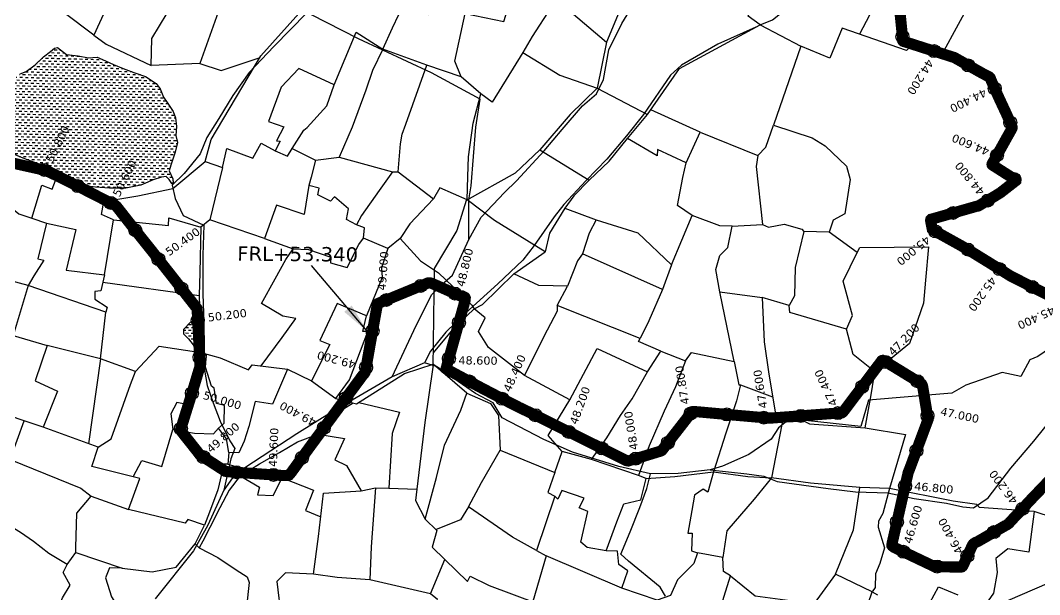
# Model space of a CAD drawing. Header units: inches. Extents: x 381014 to 397336, y 1838559 to 1849522.
# Drawn here: x 384637 to 387382, y 1840044 to 1841591 of the extents above; entities that cross this region are included whole.
import ezdxf

# ---------------------------------------------------------------- set-up
doc = ezdxf.new("R2010")
doc.units = ezdxf.units.IN
doc.header["$MEASUREMENT"] = 0
doc.header["$PDMODE"] = 32
doc.header["$PDSIZE"] = 35
for name, color, linetype in [('FRL', 3, 'Continuous'), ('points', 161, 'Continuous'), ('ROAD', 1, 'Continuous'), ('SY.AREA', 7, 'Continuous'), ('TEXT', 7, 'Continuous'), ('WATER', 4, 'Continuous')]:
    doc.layers.add(name, color=color, linetype=linetype)
doc.styles.get("Standard").update_dxf_attribs({"font": 'verdana.ttf'})
doc.dimstyles.get("Standard").update_dxf_attribs({"dimtxt": 0.18, "dimasz": 0.18, "dimexe": 0.18, "dimexo": 0.0625, "dimgap": 0.09, "dimtad": 0, "dimtih": 1, "dimtoh": 1, "dimdec": 4, "dimzin": 0, "dimdsep": 46, "dimtxsty": 'Standard', "dimcen": 0.09, "dimadec": 0, "dimazin": 0, "dimtfac": 1, "dimtdec": 4, "dimtofl": 0, "dimtmove": 0, "dimatfit": 3, "dimfxl": 1, "dimtolj": 1, "dimtzin": 0, "dimarcsym": 0})
pattern_1 = [(358.54643, (357772.124, 1836958.266), (7.80028, 7.4142122), [7.609695, -7.609695])]

msp = doc.modelspace()

# ---------------------------------------------------------------- hatches: boundary and pattern name
at = {"layer": 'WATER', "linetype": 'ByBlock'}
h = msp.add_hatch(dxfattribs=at)
h.set_pattern_fill('DASH', color=256, scale=2.396754, angle=-1.4536)
h.set_pattern_definition(pattern_1)
h.paths.add_polyline_path([(384849.1, 1841489.5), (384843.9, 1841491.9), (384820.6, 1841489.7), (384792.3, 1841495.1), (384761.2, 1841499.2), (384736.5, 1841517.5), (384729, 1841515.8), (384718.1, 1841507.2), (384699.1, 1841492.4), (384676.6, 1841471.5), (384651.9, 1841453.4), (384636.4, 1841446.8), (384620.7, 1841434.6), (384604.8, 1841413.6), (384596.2, 1841386.4), (384589.1, 1841361.5), (384580.8, 1841346.3), (384572.7, 1841325.4), (384561.6, 1841313.9), (384548.3, 1841290.7), (384547, 1841286.5), (384546.2, 1841274.4), (384549.7, 1841265.5), (384573.7, 1841255.1), (384605.8, 1841236.1), (384648.7, 1841218.3), (384717.2, 1841192.9), (384766.9, 1841168.8), (384826.3, 1841142.2), (384839.3, 1841141.4), (384846.7, 1841355.8)])
h.paths.add_polyline_path([(384657, 1841316.8), (384947.9, 1841309.4), (384948.7, 1841340.4), (384657.8, 1841347.7)], flags=9)
h.paths.add_polyline_path([(384738.2, 1841369.1), (384794.9, 1841367.7), (384795.7, 1841398.2), (384739, 1841399.7)], flags=24)
h = msp.add_hatch(dxfattribs=at)
h.set_pattern_fill('DASH', color=256, scale=2.396754, angle=-1.4536)
h.set_pattern_definition(pattern_1)
h.paths.add_polyline_path([(385055.8, 1841281.1), (385057.6, 1841304.6), (385054.9, 1841327.9), (385047.9, 1841345.8), (385033.6, 1841366.6), (385022.4, 1841384.1), (385013.6, 1841406.2), (385002.3, 1841420.5), (384973.5, 1841439.8), (384942.5, 1841450.8), (384913.9, 1841461.3), (384887.6, 1841471.8), (384857.7, 1841485.5), (384851.2, 1841488.5), (384846.7, 1841355.8), (384842.7, 1841141.2), (384876.6, 1841139.1), (384920.8, 1841139.3), (384961.5, 1841146.7), (384994.1, 1841161.7), (385017.1, 1841168.5), (385029.2, 1841170.1), (385037.8, 1841162), (385045, 1841151.5), (385046.4, 1841149.6), (385047.9, 1841154.3), (385047.2, 1841164), (385037.5, 1841185.7), (385041.6, 1841200.5), (385047.6, 1841217.1), (385053.2, 1841236), (385059.5, 1841261.9)])
h.paths.add_polyline_path([(384657, 1841316.8), (384947.9, 1841309.4), (384948.7, 1841340.4), (384657.8, 1841347.7)], flags=9)
h = msp.add_hatch(dxfattribs=at)
h.set_pattern_fill('DASH', color=256, scale=2.396754, angle=-1.4536)
h.set_pattern_definition(pattern_1)
h.paths.add_polyline_path([(385110.6, 1840769.3), (385102.6, 1840780.2), (385095.8, 1840779.2), (385076.3, 1840758), (385076, 1840746.9), (385089.1, 1840733.2), (385101.8, 1840717.1), (385106.3, 1840711), (385114.3, 1840714.4), (385117.7, 1840740)])

# ---------------------------------------------------------------- linework, layer by layer
at = {"layer": 'FRL', "color": 84, "const_width": 30}
for points in [[(387432.2, 1840837.7), (387392.4, 1840857.4), (387304.3, 1840902.1), (387278.4, 1840918.4), (387185.6, 1840975.7), (387096.8, 1841025.1), (387095.1, 1841026), (387094.1, 1841026.7), (387093.2, 1841027.8), (387089.1, 1841048.2), (387088.8, 1841050.4), (387088.8, 1841052.7), (387089.1, 1841054.3), (387090.2, 1841055.4), (387092.1, 1841055.8), (387098.3, 1841057.5), (387210.9, 1841089.7), (387214.3, 1841090.3), (387217, 1841090.8), (387218.8, 1841091.7), (387226.1, 1841096.3), (387240.9, 1841104.8), (387276, 1841126.2), (387316.5, 1841157.7), (387317.4, 1841158.3), (387318.4, 1841159.3), (387318.5, 1841160.2), (387318.1, 1841160.8), (387314.2, 1841163.5), (387258.3, 1841199.1), (387256.8, 1841200), (387255.2, 1841201.1), (387254.4, 1841201.8), (387254.1, 1841202.4), (387254, 1841203.2), (387254.2, 1841204.2), (387254.6, 1841205.2), (387255, 1841206), (387260.7, 1841215.5), (387307.6, 1841299.6), (387307.9, 1841300.4), (387308, 1841301.3), (387308, 1841302.2), (387307.9, 1841303.5), (387304.9, 1841311.5), (387292.5, 1841339.5), (387273, 1841381.3), (387251.2, 1841430.2), (387249.6, 1841435), (387248.9, 1841436.5), (387247, 1841438.4), (387228.4, 1841448), (387156.1, 1841488.7), (387153.2, 1841490.5), (387151.5, 1841491.1), (387147.2, 1841492.3), (387129, 1841498.2), (387071.8, 1841516.3), (387018.8, 1841533.3), (387016.3, 1841533.9), (387014.7, 1841534.5), (387014.1, 1841535), (387013.7, 1841535.6), (387013.6, 1841536.4), (387013.6, 1841537.3), (387013.6, 1841538), (387002, 1841652.8)], [(384585.1, 1841213.3), (384693.7, 1841189.2), (384706.8, 1841186.9), (384715.8, 1841182.1), (384776.8, 1841151.7), (384892.2, 1841092.8), (384896, 1841089.5), (384900.3, 1841084), (384935, 1841039.8), (384965.1, 1841002.1), (384986.4, 1840975.5), (385042.4, 1840904.7), (385110.3, 1840817.6), (385112, 1840815.9), (385112.9, 1840813.6), (385113, 1840810.2), (385116.3, 1840744.7), (385120.3, 1840664.5), (385120.3, 1840662.2), (385120.3, 1840659.7), (385120.1, 1840657.3), (385099.3, 1840588.4), (385068.6, 1840489.8), (385068.6, 1840488.4), (385068.7, 1840486.5), (385069.9, 1840484.8), (385071.6, 1840482.2), (385114.8, 1840427.8), (385119.6, 1840421.2), (385181.9, 1840380.8), (385188.6, 1840376.4), (385195.4, 1840375.2), (385253.8, 1840371.1), (385342.1, 1840365), (385347.2, 1840365), (385352.8, 1840365.1), (385356.8, 1840365.1), (385359, 1840365.7), (385360.5, 1840366.3), (385362.2, 1840368.3), (385366.9, 1840373.9), (385422.4, 1840450.2), (385557.8, 1840633.4), (385562.6, 1840638.9), (385565, 1840642.5), (385566.1, 1840645), (385568.1, 1840656.6), (385579.6, 1840722.3), (385598.3, 1840825.7), (385598.5, 1840826), (385598.7, 1840826.7), (385599.1, 1840827.6), (385599.7, 1840828.1), (385601.1, 1840828.8), (385712.9, 1840874.8), (385721.2, 1840877.8), (385734.2, 1840883.6), (385737.5, 1840884), (385740.7, 1840883.8), (385745.7, 1840882), (385752.6, 1840879.2), (385822.5, 1840848.3), (385827.5, 1840848.3), (385830.4, 1840846.8), (385833.7, 1840845.2), (385834.7, 1840844.1), (385835.1, 1840843.1), (385834.9, 1840840.2), (385834.7, 1840836.9), (385783.8, 1840654.3), (385783.8, 1840653.6), (385783.8, 1840652.9), (385783.8, 1840651.9), (385784.4, 1840651.4), (385788.9, 1840649.1), (385878.1, 1840601.2), (385933, 1840572.6), (385980.7, 1840548.2), (386022.3, 1840528.3), (386132, 1840473.4), (386267.1, 1840406.1), (386269.5, 1840405), (386271.1, 1840404.6), (386274.3, 1840404.2), (386357.3, 1840429.5), (386359.8, 1840430.3), (386362.9, 1840431.4), (386365, 1840432.9), (386445, 1840535.6), (386445.9, 1840536.7), (386446.9, 1840537), (386449.2, 1840537.5), (386451.1, 1840537.4), (386464.1, 1840536.3), (386558.2, 1840527.8), (386649.7, 1840519.9), (386651.3, 1840519.8), (386655.9, 1840519.8), (386663.4, 1840520), (386846.7, 1840533.7), (386849.4, 1840533.9), (386851.7, 1840535.1), (386857.6, 1840542.3), (386955.5, 1840672.3), (386956.8, 1840674.1), (386958.4, 1840675), (386959.7, 1840675.1), (386961.6, 1840674.2), (386963.8, 1840673.1), (386965.7, 1840671.7), (386971.9, 1840668.6), (387057.4, 1840616.3), (387061.6, 1840613.4), (387064.4, 1840611.4), (387065.5, 1840609.2), (387067.1, 1840605.1), (387081, 1840521.1), (387081.4, 1840515), (387031.4, 1840380.9), (387028.3, 1840373.7), (386985, 1840182.9), (386984.7, 1840180.8), (386984.6, 1840177.8), (386984.6, 1840176.1), (386985.3, 1840175.1), (386986.5, 1840174.2), (386988, 1840173.1), (386990.1, 1840171.4), (387090.7, 1840123.5), (387094.7, 1840121.7), (387097.6, 1840120.1), (387103.3, 1840119.7), (387153.5, 1840118.4), (387159.6, 1840118.4), (387166.8, 1840118.4), (387170.7, 1840118.4), (387172.9, 1840119), (387174.7, 1840120.6), (387176.1, 1840122.8), (387179, 1840129.1), (387200.5, 1840175.7), (387201, 1840177), (387203.4, 1840180.5), (387204.9, 1840181.8), (387208.8, 1840184.2), (387216.8, 1840187.9), (387289.1, 1840229.6), (387293.9, 1840231.9), (387296.6, 1840233.8), (387299.6, 1840236.2), (387303.4, 1840240.6), (387319.3, 1840257.7), (387328.1, 1840266.4), (387351.8, 1840292.8), (387447.6, 1840392.8)]]:
    msp.add_lwpolyline(points, dxfattribs=at)
at = {"layer": 'FRL', "color": 82}
for points in [[(387002, 1841652.8), (387013.6, 1841538), (387013.6, 1841537.3), (387013.6, 1841536.4), (387013.7, 1841535.6), (387014.1, 1841535), (387014.7, 1841534.5), (387016.3, 1841533.9), (387018.8, 1841533.3), (387071.8, 1841516.3), (387129, 1841498.2), (387147.2, 1841492.3), (387151.5, 1841491.1), (387153.2, 1841490.5), (387156.1, 1841488.7), (387228.4, 1841448), (387247, 1841438.4), (387248.9, 1841436.5), (387249.6, 1841435), (387251.2, 1841430.2), (387273, 1841381.3), (387292.5, 1841339.5), (387304.9, 1841311.5), (387307.9, 1841303.5), (387308, 1841302.2), (387308, 1841301.3), (387307.9, 1841300.4), (387307.6, 1841299.6), (387260.7, 1841215.5), (387255, 1841206), (387254.6, 1841205.2), (387254.2, 1841204.2), (387254, 1841203.2), (387254.1, 1841202.4), (387254.4, 1841201.8), (387255.2, 1841201.1), (387256.8, 1841200), (387258.3, 1841199.1), (387314.2, 1841163.5), (387318.1, 1841160.8), (387318.5, 1841160.2), (387318.4, 1841159.3), (387317.4, 1841158.3), (387316.5, 1841157.7), (387276, 1841126.2), (387240.9, 1841104.8), (387226.1, 1841096.3), (387218.8, 1841091.7), (387217, 1841090.8), (387214.3, 1841090.3), (387210.9, 1841089.7), (387098.3, 1841057.5), (387092.1, 1841055.8), (387090.2, 1841055.4), (387089.1, 1841054.3), (387088.8, 1841052.7), (387088.8, 1841050.4), (387089.1, 1841048.2), (387093.2, 1841027.8), (387094.1, 1841026.7), (387095.1, 1841026), (387096.8, 1841025.1), (387185.6, 1840975.7), (387278.4, 1840918.4), (387304.3, 1840902.1), (387392.4, 1840857.4)], [(387447.6, 1840392.8), (387351.8, 1840292.8), (387328.1, 1840266.4), (387319.3, 1840257.7), (387303.4, 1840240.6), (387299.6, 1840236.2), (387296.6, 1840233.8), (387293.9, 1840231.9), (387289.1, 1840229.6), (387216.8, 1840187.9), (387208.8, 1840184.2), (387204.9, 1840181.8), (387203.4, 1840180.5), (387201, 1840177), (387200.5, 1840175.7), (387179, 1840129.1), (387176.1, 1840122.8), (387174.7, 1840120.6), (387172.9, 1840119), (387170.7, 1840118.4), (387166.8, 1840118.4), (387159.6, 1840118.4), (387153.5, 1840118.4), (387103.3, 1840119.7), (387097.6, 1840120.1), (387094.7, 1840121.7), (387090.7, 1840123.5), (386990.1, 1840171.4), (386988, 1840173.1), (386986.5, 1840174.2), (386985.3, 1840175.1), (386984.6, 1840176.1), (386984.6, 1840177.8), (386984.7, 1840180.8), (386985, 1840182.9), (387028.3, 1840373.7), (387031.4, 1840380.9), (387081.4, 1840515), (387081, 1840521.1), (387067.1, 1840605.1), (387065.5, 1840609.2), (387064.4, 1840611.4), (387061.6, 1840613.4), (387057.4, 1840616.3), (386971.9, 1840668.6), (386965.7, 1840671.7), (386963.8, 1840673.1), (386961.6, 1840674.2), (386959.7, 1840675.1), (386958.4, 1840675), (386956.8, 1840674.1), (386955.5, 1840672.3), (386857.6, 1840542.3), (386851.7, 1840535.1), (386849.4, 1840533.9), (386846.7, 1840533.7), (386663.4, 1840520), (386655.9, 1840519.8), (386651.3, 1840519.8), (386649.7, 1840519.9), (386558.2, 1840527.8), (386464.1, 1840536.3), (386451.1, 1840537.4), (386449.2, 1840537.5), (386446.9, 1840537), (386445.9, 1840536.7), (386445, 1840535.6), (386365, 1840432.9), (386362.9, 1840431.4), (386359.8, 1840430.3), (386357.3, 1840429.5), (386274.3, 1840404.2), (386271.1, 1840404.6), (386269.5, 1840405), (386267.1, 1840406.1), (386132, 1840473.4), (386022.3, 1840528.3), (385980.7, 1840548.2), (385933, 1840572.6), (385878.1, 1840601.2), (385788.9, 1840649.1), (385784.4, 1840651.4), (385783.8, 1840651.9), (385783.8, 1840652.9), (385783.8, 1840653.6), (385783.8, 1840654.3), (385834.7, 1840836.9), (385834.9, 1840840.2), (385835.1, 1840843.1), (385834.7, 1840844.1), (385833.7, 1840845.2), (385830.4, 1840846.8), (385827.5, 1840848.3), (385822.5, 1840848.3), (385752.6, 1840879.2), (385745.7, 1840882), (385740.7, 1840883.8), (385737.5, 1840884), (385734.2, 1840883.6), (385721.2, 1840877.8), (385712.9, 1840874.8), (385601.1, 1840828.8), (385599.7, 1840828.1), (385599.1, 1840827.6), (385598.7, 1840826.7), (385598.5, 1840826), (385598.3, 1840825.7), (385579.6, 1840722.3), (385568.1, 1840656.6), (385566.1, 1840645), (385565, 1840642.5), (385562.6, 1840638.9), (385557.8, 1840633.4), (385422.4, 1840450.2), (385366.9, 1840373.9), (385362.2, 1840368.3), (385360.5, 1840366.3), (385359, 1840365.7), (385356.8, 1840365.1), (385352.8, 1840365.1), (385347.2, 1840365), (385342.1, 1840365), (385253.8, 1840371.1), (385195.4, 1840375.2), (385188.6, 1840376.4), (385181.9, 1840380.8), (385119.6, 1840421.2), (385114.8, 1840427.8), (385071.6, 1840482.2), (385069.9, 1840484.8), (385068.7, 1840486.5), (385068.6, 1840488.4), (385068.6, 1840489.8), (385099.3, 1840588.4), (385120.1, 1840657.3), (385120.3, 1840659.7), (385120.3, 1840662.2), (385120.3, 1840664.5), (385116.3, 1840744.7), (385113, 1840810.2), (385112.9, 1840813.6), (385112, 1840815.9), (385110.3, 1840817.6), (385042.4, 1840904.7), (384986.4, 1840975.5), (384965.1, 1841002.1), (384935, 1841039.8), (384900.3, 1841084), (384896, 1841089.5), (384892.2, 1841092.8), (384776.8, 1841151.7), (384715.8, 1841182.1), (384706.8, 1841186.9), (384693.7, 1841189.2), (384585.1, 1841213.3)]]:
    msp.add_lwpolyline(points, dxfattribs=at)
at = {"layer": 'points'}
for p in [(387012.7, 1841546.6), (387098, 1841508), (387189.8, 1841469.7), (387261.5, 1841407), (387302.9, 1841316), (387267.4, 1841227.5), (384701.2, 1841187.9), (387313.9, 1841163.6), (384791, 1841144.5), (384880.1, 1841099), (387242.3, 1841105.6), (387148.9, 1841072), (384946.3, 1841025.6), (387101.9, 1841022.2), (387189.3, 1840973.5), (385008.6, 1840947.4), (387274.3, 1840920.9), (385715.1, 1840875.6), (387361.9, 1840872.8), (385070.4, 1840868.8), (385807.4, 1840855), (385622.5, 1840837.7), (385114.3, 1840783.3), (385817.8, 1840776.4), (385585.4, 1840754.4), (385119.3, 1840683.5), (385568, 1840656), (385791, 1840680), (386967.9, 1840670.6), (385846.2, 1840618.3), (386904.2, 1840604.2), (387053.4, 1840618.8), (385098.8, 1840586.7), (385513.5, 1840573.5), (385934.7, 1840571.7), (386024.3, 1840527.3), (386442.3, 1840532.2), (386539.7, 1840529.5), (386639.3, 1840520.8), (386739, 1840525.7), (386838.8, 1840533.1), (387080.2, 1840526.4), (385069, 1840491.2), (385454.1, 1840493.1), (386113.7, 1840482.5), (386203.2, 1840437.9), (386380.9, 1840453.3), (385130, 1840414.4), (385394.9, 1840412.4), (386294.5, 1840410.4), (387050.5, 1840432), (385218.6, 1840373.6), (385318.3, 1840366.7), (387020, 1840337.1), (387335.8, 1840275), (386997.8, 1840239.5), (387259.2, 1840212.4), (387015.2, 1840159.5), (387187.9, 1840148.4), (387106.2, 1840119.6)]:
    msp.add_point(p, dxfattribs=at)
at = {"layer": 'ROAD', "linetype": 'ByBlock'}
for points in [[(385844.8, 1841000.4), (385877.8, 1841060.6), (385941.2, 1841126.9), (385972.9, 1841158.5), (386047.8, 1841239.3), (386095.9, 1841296.5), (386151.3, 1841360.7), (386188.5, 1841392.9), (386207.7, 1841431.9), (386221.6, 1841511.9), (386256.6, 1841582.1), (386320.2, 1841686.3), (386536.2, 1841687.2), (386625.4, 1841767.2), (386698.1, 1841887), (386765.9, 1841942.1), (386911.3, 1842061.7), (386984, 1842123), (387007, 1842144), (387039.4, 1842160)], [(385408.2, 1841610.9), (385319.2, 1841520.2), (385253.3, 1841450.8), (385208.7, 1841388.6), (385171.2, 1841326.8), (385139.1, 1841275.7), (385121.1, 1841231.1), (385078.2, 1841178.7), (385045.6, 1841147.1), (385053.9, 1841111), (385075.3, 1841065.4), (385131, 1841039.3), (385128.4, 1840958.4), (385127.8, 1840854.2), (385130.8, 1840777.4), (385131.9, 1840707.6), (385132.4, 1840648.6), (385139.8, 1840607.6), (385156.3, 1840560.7), (385174.8, 1840511.6), (385200.9, 1840458.8), (385214.5, 1840438.1), (385203.9, 1840409.5), (385185, 1840325.4)], [(385638.1, 1840631.1), (385702.8, 1840769), (385745.1, 1840852.4), (385771.1, 1840878.5), (385800.8, 1840904.3), (385844.8, 1841000.4), (385844.7, 1841107.4), (385851.3, 1841145.2), (385863.8, 1841303.3), (385874.9, 1841378.4), (385744.1, 1841449.3), (385547.4, 1841541.2), (385418.7, 1841607.1)], [(386617.9, 1841572.7), (386515.2, 1841526.5), (386417.8, 1841470.1), (386388.1, 1841443.5), (386314.8, 1841337.4), (386269.3, 1841279.7), (386216.7, 1841216.8), (386160.7, 1841159.3), (386100.9, 1841094.9), (386074.5, 1841061.3), (386020.4, 1840984.5), (385990.3, 1840944.8), (385922.7, 1840881.5), (385836.2, 1840802.8), (385782.9, 1840751.4), (385741.8, 1840700.1), (385725.2, 1840668.2)], [(387442.8, 1840730.7), (387377.6, 1840685.6), (387356, 1840676.3), (387331.9, 1840631.8), (387281.2, 1840642.1), (387183.5, 1840608.5), (387145.5, 1840586.9), (386920.9, 1840568), (386900.2, 1840497.2), (386752, 1840513.3), (386708.5, 1840516.8), (386679.2, 1840493.8), (386659.5, 1840463.1), (386598.6, 1840422), (386527.9, 1840390.2), (386494.4, 1840380), (386408.7, 1840370.7), (386334, 1840369.3), (386249.1, 1840389.5), (386123.6, 1840427.9), (386046.5, 1840461.9), (385934.6, 1840520.5), (385910.2, 1840560.5), (385862.4, 1840585.5), (385757.8, 1840658.4), (385725.2, 1840668.2), (385638.1, 1840631.1), (385476.4, 1840536.7), (385381.3, 1840476.8), (385264.9, 1840401.3), (385214.8, 1840367.3), (385185, 1840325.4), (385141.5, 1840231.4), (385102.7, 1840162.1), (385000, 1840032.7)], [(386494.4, 1840380), (386593.6, 1840369.4), (386638.9, 1840363.4), (386675.6, 1840348.8), (386812.7, 1840329.9), (386886.4, 1840321.4), (386973.7, 1840318.3), (387043.9, 1840302.9), (387131.8, 1840290.5), (387175.2, 1840280.6), (387204.1, 1840278.1), (387243.2, 1840304.9), (387304.3, 1840384.8), (387366.6, 1840457.2), (387429.9, 1840535.3), (387463.2, 1840575.4), (387561.4, 1840715.7)], [(386374.2, 1840039.9), (386360.3, 1840064.6), (386274.5, 1840133.9), (386254.5, 1840153.2), (386279, 1840213.4), (386305.5, 1840278.5), (386324.5, 1840330), (386332.4, 1840362.3), (386334, 1840369.3)], [(387256.8, 1840011.3), (387408.8, 1840077.2)]]:
    msp.add_lwpolyline(points, dxfattribs=at)
at = {"layer": 'SY.AREA', "linetype": 'ByBlock'}
for points in [[(385823.9, 1841438.6), (385807.3, 1841481.2), (385835.1, 1841608.9), (385867.9, 1841712.4), (385896, 1841744.2), (385913.6, 1841818.9), (385913.9, 1841832), (385883.2, 1841824), (385893.2, 1841970.9), (385924.8, 1842023.5), (385950.1, 1842066.5), (385998, 1842099.9), (386022.8, 1842099.2)], [(384834.3, 1841551.2), (384754.9, 1841611.5), (384674.6, 1841657.5), (384711.6, 1841821.3), (384921.7, 1841740.9)], [(385065.4, 1841707.8), (385009.6, 1841740.2), (384987.8, 1841704.4), (384921.7, 1841740.9), (384834.3, 1841551.2), (384867.5, 1841526.8), (384989.3, 1841469.6), (384991.2, 1841541.8), (385073.8, 1841679.7)], [(385481.6, 1841417.1), (385541.1, 1841558.7), (385613.2, 1841513.5), (385639.2, 1841570.3), (385673.6, 1841642.8), (385575.1, 1841689.9), (385518.1, 1841722.6)], [(386629.7, 1841579.1), (386597.1, 1841601.8), (386633.9, 1841678.8), (386564.1, 1841721.4)], [(385669, 1841633.1), (385735.8, 1841606.4), (385756.8, 1841642), (385835.1, 1841608.9), (385938.7, 1841588.2), (385963.6, 1841665.9), (386066.4, 1841626.4), (386015.7, 1841547.3), (385990.5, 1841504.6), (385907.5, 1841370.1), (385877.1, 1841393.4), (385823.9, 1841438.6), (385731.3, 1841470.6)], [(386274.4, 1841674.9), (386215.6, 1841532.4), (386190.5, 1841408.4), (386117.3, 1841337.1), (386036.1, 1841242), (385969.4, 1841179.3), (385837.7, 1841105.5), (385812.4, 1841024.7), (385751.4, 1840922.4), (385748.1, 1840656.9), (385726.5, 1840507.5), (385704.7, 1840328.1), (385701.4, 1840297.7), (385727.1, 1840247.8), (385758.9, 1840217.2), (385745.7, 1840172), (385780.2, 1840138.6), (385841, 1840079.5), (385848.6, 1840094.2), (385899.5, 1840068.4), (386026.9, 1840021.5)], [(386629.7, 1841579.1), (386662.5, 1841592.4), (386737.7, 1841653.5), (386807, 1841645.3), (386934.3, 1841684.9), (386938.8, 1841671.8), (386924.2, 1841605.1), (386897.2, 1841553.9)], [(387207.2, 1841661.6), (387118.5, 1841499), (387038.8, 1841526.2), (387023.3, 1841509.8), (386850.6, 1841570.2), (386816.7, 1841489.1), (386738.8, 1841521.2), (386665.1, 1841308.5), (386769.8, 1841274.9), (386804.4, 1841253.1), (386861.7, 1841198.1), (386872, 1841162), (386857.1, 1841069.5), (386826.5, 1841052.7), (386815.6, 1841020.3), (386747, 1841022.1), (386723.5, 1840924.8), (386721.6, 1840848.7), (386707.6, 1840823.1), (386634.4, 1840844.2), (386640.4, 1840724.7), (386652.4, 1840638.2), (386670.6, 1840530.7), (386693.2, 1840530.1), (386660.4, 1840358.5)], [(386079.3, 1841648.4), (386215.6, 1841532.4)], [(384534.5, 1841252), (384731, 1841160), (384861.5, 1841103.3), (384952.8, 1841118), (385047.1, 1841138.3), (385134.1, 1841210.9), (385150.8, 1841270), (385284.6, 1841495.3), (385387, 1841609)], [(385174.3, 1841625.3), (385120.3, 1841474.8), (384989.3, 1841469.6)], [(385990.5, 1841504.6), (386090.1, 1841443.1), (386190.5, 1841408.4), (386326.2, 1841336.9), (386411.9, 1841461.6), (386629.7, 1841579.1), (386738.8, 1841521.2)], [(385653.9, 1841182.5), (385660.6, 1841258.3), (385665.3, 1841284.7), (385675.3, 1841311.7), (385731.3, 1841470.6), (385613.2, 1841513.5), (385585.2, 1841456), (385567, 1841403), (385530.6, 1841303.1), (385495.6, 1841222.6)], [(385120.3, 1841474.8), (385177.1, 1841456.1), (385282.2, 1841491.1)], [(385368.6, 1841245.3), (385400.1, 1841295.2), (385409.1, 1841302.2), (385462.1, 1841360.7), (385481.6, 1841417.1), (385386.6, 1841461.3), (385339.1, 1841411), (385305, 1841318.7), (385345.9, 1841303.7), (385326.9, 1841266), (385336.1, 1841265.8), (385322.6, 1841239.6)], [(385840.6, 1841107.1), (385842.2, 1841170.4), (385843.6, 1841223.6), (385856.1, 1841314), (385877.1, 1841393.4)], [(386036.1, 1841242), (386168.5, 1841160.1), (386222.4, 1841211.3), (386271.8, 1841272.8), (386326.2, 1841336.9)], [(386430.1, 1841206.8), (386467.5, 1841289.8), (386335.2, 1841350.1)], [(386622.8, 1841227.2), (386644.5, 1841249.3), (386665.1, 1841308.5)], [(386467.5, 1841289.8), (386622.8, 1841227.2), (386618.6, 1841197.3), (386635.4, 1841040.7)], [(385181.1, 1841194.6), (385192.8, 1841245.3), (385263, 1841219.4), (385285.7, 1841259.8), (385322.6, 1841239.6), (385356.4, 1841225.5), (385368.6, 1841245.3), (385431.7, 1841213.9), (385419.7, 1841168.5), (385413.6, 1841146)], [(386554, 1841036.2), (386520.6, 1841037.1), (386446, 1841065.6), (386407.2, 1841092.6), (386420.7, 1841167.8), (386430.1, 1841206.8), (386352.5, 1841243.1), (386352.1, 1841226.4), (386271.8, 1841272.8)], [(385431.7, 1841213.9), (385495.6, 1841222.6), (385639.4, 1841182.8), (385603.5, 1841132.3), (385555.2, 1841065.1), (385541.8, 1841040.4)], [(385134.1, 1841210.9), (385181.1, 1841194.6), (385147.4, 1841053.2), (385123.2, 1841033.6), (385120.1, 1840911.6), (385118.5, 1840849.6), (385122.4, 1840696.1), (385175.1, 1840682.2), (385251.1, 1840649.5), (385261.2, 1840663.2), (385355.9, 1840651.8), (385420.8, 1840620.1), (385486.2, 1840572), (385542.4, 1840558), (385671.6, 1840639.9), (385748.2, 1840664.5)], [(385639.4, 1841182.8), (385653.9, 1841182.5), (385749.1, 1841110.3)], [(384667.8, 1841058), (384694.1, 1841147), (384722.6, 1841135.9), (384731, 1841160)], [(385858.7, 1840814.1), (385881.4, 1840825.8), (385966.1, 1840908), (386050.2, 1840967.6), (385913.7, 1841051.6), (385840.6, 1841107.1), (385767, 1841139.6), (385749.1, 1841110.3), (385686, 1841042.5), (385659.3, 1841003.1), (385626.1, 1840976.4), (385561.3, 1841003.8), (385563.7, 1841032.2), (385541.8, 1841040.4), (385515.1, 1841054.6), (385520.8, 1841083.3), (385483.2, 1841115.4), (385472.1, 1841103.5), (385437.7, 1841120.6), (385441.8, 1841138.5), (385413.6, 1841146), (385401.2, 1841067.9), (385326.5, 1841092.8), (385294.7, 1841003.2), (385371.2, 1840975.1), (385413.1, 1840974.1), (385472.6, 1840953.2), (385472.2, 1840937.8), (385516.6, 1840925.4), (385548.4, 1840986.9), (385561.3, 1841003.8)], [(386168.5, 1841160.1), (386127.8, 1841118.4), (386103.7, 1841084.9), (386061.7, 1841017.7), (386050.2, 1840967.6)], [(384393.7, 1840888.5), (384429.2, 1840880.5), (384451.6, 1840912.6), (384473.2, 1840912.1), (384464.9, 1840930.7), (384485.9, 1840942.1), (384514.9, 1841014.8), (384543.7, 1841014), (384539.1, 1841118.7), (384597.8, 1841098.9), (384632.2, 1841070.1), (384667.8, 1841058), (384706.6, 1841045), (384683.4, 1840948.3), (384700.1, 1840944.6), (384672.7, 1840903), (384657.9, 1840876.8), (384540.2, 1840908), (384485.9, 1840942.1)], [(384862.9, 1840905.4), (384887.4, 1841053.2), (384855, 1841068.4), (384861.5, 1841103.3)], [(386103.7, 1841084.9), (386187.6, 1841053.4), (386169, 1841017.8), (386150.5, 1840961.6), (386137.7, 1840943.5), (386110.7, 1840874.6), (386033.5, 1840876.6), (385966.1, 1840908)], [(384887.4, 1841053.2), (385035.7, 1841038.6), (385036.2, 1841059.3), (385123.2, 1841033.6)], [(386390.4, 1840932.8), (386446, 1841065.6)], [(384706.6, 1841045), (384786.1, 1841027.8), (384760.1, 1840917.6), (384862.9, 1840905.4), (384853, 1840862.6), (384837.5, 1840860.5), (384837.1, 1840839.8), (384870.3, 1840818.2), (384867, 1840804.5)], [(385294.7, 1841003.2), (385147.4, 1841053.2)], [(386187.6, 1841053.4), (386299.7, 1841019), (386390.4, 1840932.8), (386366.1, 1840865.9), (386150.5, 1840961.6)], [(386520.4, 1840860.1), (386509.8, 1840920), (386520.5, 1840957.8), (386542.8, 1840979.5), (386554, 1841036.2), (386635.4, 1841040.7), (386651.5, 1841033.8), (386694.4, 1841041.9), (386741.4, 1841028.7), (386747, 1841022.1)], [(385659.3, 1841003.1), (385714.1, 1840942.9), (385762.9, 1840911), (385801.3, 1840873.7), (385853.1, 1840823.7), (385858.7, 1840814.1)], [(386862, 1840758.7), (386877.8, 1840796.3), (386852.8, 1840888.6), (386890.3, 1840965.6), (386815.6, 1841020.3)], [(385285.6, 1840660.3), (385342.3, 1840737), (385378.3, 1840788), (385343.8, 1840794.2), (385286.4, 1840828.2), (385323.4, 1840894.5), (385351.9, 1840946.4), (385371.2, 1840975.1)], [(385626.1, 1840976.4), (385609.3, 1840923.9), (385611.3, 1840898.3), (385569.2, 1840795.3)], [(386890.3, 1840965.6), (386897.9, 1840979.1), (387082.9, 1840980.8), (387075.2, 1840891.4), (387069.4, 1840828.8), (387031.8, 1840720.4), (386938.6, 1840644.4)], [(384532.9, 1840223.1), (384562.3, 1840315.8), (384589.5, 1840419.3), (384608.8, 1840408), (384647.1, 1840512.2), (384397.8, 1840596.6), (384356.9, 1840645.5), (384276, 1840722.3), (384237.7, 1840757.4), (384087.9, 1840777.9), (384004.7, 1840841.4), (383914.5, 1840922.8), (383824.4, 1840892.4), (383820.3, 1840873), (383801.2, 1840864), (383765.2, 1840818.5), (383748.3, 1840842.1), (383748.7, 1840856.6), (383708, 1840883.8), (383642.2, 1840839.7), (383619.2, 1840821.5), (383548.2, 1840900.4)], [(384852.6, 1840679.2), (384867, 1840804.5), (384657.9, 1840876.8), (384617.7, 1840742.2), (384708.9, 1840714.7)], [(384858.4, 1840885.8), (385118.5, 1840849.6)], [(386366.1, 1840865.9), (386329.8, 1840781.5), (386305.9, 1840734), (386082.7, 1840822.6), (386110.7, 1840874.6)], [(386559.7, 1840672.4), (386520.4, 1840860.1), (386634.4, 1840844.2)], [(385486.2, 1840572), (385522.8, 1840622.3), (385572.4, 1840752.5), (385559.1, 1840752.9), (385569.2, 1840795.3), (385489.9, 1840827.9), (385443.1, 1840728.8), (385470.6, 1840717.4), (385420.8, 1840620.1)], [(386075.9, 1840373.3), (386096.4, 1840430), (386058.8, 1840473.1), (386116.4, 1840569.1), (385994.6, 1840633.9), (385897.7, 1840710.2), (385870.4, 1840753.2), (385889.1, 1840790), (385858.7, 1840814.1), (385801.8, 1840759.2), (385748.6, 1840695.7)], [(386082.7, 1840822.6), (386082.3, 1840807.4), (386046.8, 1840739.5), (385994.6, 1840633.9)], [(386689.2, 1840509.2), (386748, 1840511), (386762.3, 1840504.4), (386912.3, 1840493.7), (386928.7, 1840582), (386938.6, 1840644.4), (386880.3, 1840690.7), (386862, 1840758.7), (386709.8, 1840804.3), (386707.6, 1840823.1)], [(386116.4, 1840569.1), (386190.6, 1840707.3), (386326, 1840644.2), (386361.5, 1840700.1), (386301.7, 1840725.7), (386305.9, 1840734)], [(384845.8, 1840441.2), (384881.5, 1840463.5), (384933.2, 1840609.8), (384946.8, 1840644.9), (384852.6, 1840679.2), (384708.9, 1840714.7), (384676.9, 1840619.8), (384737, 1840591.9), (384697.8, 1840495.3)], [(384946.8, 1840644.9), (385010.6, 1840713.8), (385122.4, 1840696.1), (385120.7, 1840631.8), (385088.3, 1840554.9), (385058, 1840561.3), (385042.1, 1840531), (385047, 1840489.3), (385105.8, 1840478.7), (385156.6, 1840477.4), (385170.2, 1840492.1), (385185.7, 1840506.4), (385186.9, 1840553.4), (385164.6, 1840559), (385158.8, 1840599.9), (385151.1, 1840605.6), (385135, 1840656.7), (385138.1, 1840691.9)], [(386361.5, 1840700.1), (386428.7, 1840673.6), (386444.9, 1840696.7), (386559.7, 1840672.4), (386571.9, 1840609.5), (386576.3, 1840609.3), (386565.4, 1840566.3), (386537.1, 1840479), (386503.9, 1840374.8), (386488.4, 1840320.2), (386476.3, 1840328.1), (386452.7, 1840311.7), (386445.8, 1840270.9), (386434.8, 1840209.7), (386446.4, 1840209.4), (386444.1, 1840162), (386461, 1840156.8)], [(384852.6, 1840679.2), (384820.3, 1840450.5)], [(386428.7, 1840673.6), (386401.6, 1840604.2), (386370.6, 1840538.3), (386330.1, 1840444.5), (386301.3, 1840364.8)], [(385355.9, 1840651.8), (385315.7, 1840557.1), (385269.2, 1840564.2), (385252, 1840497.4), (385239.9, 1840457.6), (385224.9, 1840426), (385198.4, 1840426.7), (385191.5, 1840463.4), (385170.2, 1840492.1)], [(385839.7, 1840587.1), (385748.3, 1840664.5)], [(386174.8, 1840407.8), (386216.4, 1840466.5), (386253.1, 1840526.6), (386284.4, 1840571.8), (386326, 1840644.2)], [(386576.3, 1840609.3), (386662.8, 1840576.7)], [(385548.2, 1840561.7), (385657.9, 1840535.5), (385638, 1840477.8), (385628.9, 1840331.1)], [(385727.1, 1840247.8), (385758, 1840359.8), (385779.5, 1840446.5), (385823, 1840541.4), (385839.7, 1840587.1), (385903, 1840558.8), (385924.7, 1840526.8), (385928.9, 1840433)], [(385437.6, 1840475.9), (385471.8, 1840523.1), (385533.2, 1840560.3)], [(384608.8, 1840408), (384799.5, 1840330.7), (384827.3, 1840309.2), (384928.2, 1840273.2), (384958.8, 1840356.6), (384828.8, 1840389.4), (384845.8, 1840441.2), (384697.8, 1840495.3), (384647.1, 1840512.2)], [(384940.9, 1840361.1), (384963.6, 1840405.2), (385017.7, 1840388.9), (385047, 1840489.3)], [(386912.3, 1840493.7), (387020.7, 1840475), (386978, 1840330.3), (386960.2, 1840263.1), (386948, 1840241.8), (386947.6, 1840225.9), (386964.4, 1840170.6), (386951.4, 1840128.4), (386940.5, 1840099.8), (386939.5, 1840063), (386930.7, 1840051.9), (386832.1, 1840099.2), (386880.5, 1840218.6), (386897.7, 1840332.4)], [(385228.4, 1840363.9), (385280.7, 1840396.2), (385334.4, 1840427.3), (385383.2, 1840456), (385437.6, 1840475.9), (385510, 1840465), (385483.4, 1840407.6), (385515.6, 1840392.3), (385554.5, 1840323.5)], [(385198.4, 1840426.7), (385195.8, 1840395.6), (385184.3, 1840395.9), (385168.8, 1840326.1), (385145.8, 1840266.7), (385132.7, 1840231.2)], [(385843.6, 1840280.3), (385879.2, 1840346.3), (385928.9, 1840433), (386075.9, 1840373.3), (386057.9, 1840319.6), (386076.5, 1840309.5)], [(386322.4, 1840357.2), (386301.3, 1840364.8), (386174.8, 1840407.8), (386096.4, 1840430)], [(385195.8, 1840395.6), (385220.3, 1840388.8), (385228.4, 1840363.9), (385199, 1840325.3), (385174, 1840277.5), (385147, 1840224.6), (385127.8, 1840188.1), (385118.6, 1840170.6), (385107.7, 1840180.6)], [(386214.5, 1840161.8), (386243.8, 1840240.6), (386262.3, 1840288.5), (386308.3, 1840299.6), (386322.4, 1840357.2), (386399.9, 1840361.9), (386503.9, 1840374.8), (386596, 1840362.4), (386660.4, 1840358.5)], [(385228.4, 1840363.9), (385281.2, 1840333.7), (385275.8, 1840312.5), (385318, 1840311.4), (385342.1, 1840358.3), (385426.7, 1840325.7), (385405.1, 1840270.8), (385445.9, 1840253.5)], [(387707.5, 1840231.6), (387573.2, 1840235.1), (387518.2, 1840218.7), (387367.8, 1840268.3), (387220.2, 1840279.1), (387212.8, 1840286.9), (387149.6, 1840296.1), (386978, 1840330.3), (386897.7, 1840332.4), (386765.1, 1840344.1), (386660.4, 1840358.5), (386613.2, 1840301.7), (386540.1, 1840216.2), (386528.8, 1840143.9), (386461, 1840156.8), (386450.9, 1840127.7), (386406.4, 1840083.8), (386388.3, 1840042), (386352.2, 1840029.5), (386369.4, 1839926.3)], [(385426.6, 1840099.1), (385439.6, 1840200.6), (385453.4, 1840317.2), (385554.5, 1840323.5), (385593.3, 1840332), (385581.9, 1840172.6), (385577.7, 1840084.4)], [(385593.3, 1840332), (385628.9, 1840331.1), (385704.7, 1840328.1)], [(386257.1, 1840061.9), (386272.9, 1840108.2), (386248.7, 1840124.9), (386245, 1840161), (386214.5, 1840161.8), (386163, 1840171.1), (386146.8, 1840185.9), (386164.9, 1840267.9), (386141.9, 1840278.2), (386155.2, 1840303.7), (386095.5, 1840324.7), (386084.8, 1840301.7), (386076.5, 1840309.5), (386027, 1840162.7), (386053, 1840148.7)], [(384763, 1840125), (384786, 1840157.9), (384786.3, 1840170.8), (384788.6, 1840263.7), (384827.3, 1840309.2)], [(384786, 1840157.9), (384910.8, 1840115.6), (384991.4, 1840105.9), (385056.6, 1840118.4), (385107.7, 1840180.6), (385132.7, 1840231.2), (385087.5, 1840246.5), (385080.2, 1840236.4), (384928.2, 1840273.2)], [(386027, 1840162.7), (385962.6, 1840198.6), (385843.6, 1840280.3), (385821.9, 1840245.2), (385756.4, 1840219.7)], [(387367.8, 1840268.3), (387353.6, 1840158.6), (387296.4, 1840167.3), (387264.3, 1840141.9), (387267.7, 1840103.4), (387257.7, 1840048.5), (387229.2, 1840007.2)], [(384717.9, 1839951.4), (384749.9, 1840035.7), (384771.1, 1840070), (384752.3, 1840103.5), (384763, 1840125), (384713.6, 1840155.3), (384671.6, 1840186.8), (384636.6, 1840211.6), (384600.1, 1840234.3), (384592.2, 1840234.5), (384561.3, 1840189.4)], [(385118.6, 1840170.6), (385168.3, 1840144.2), (385217.8, 1840111), (385247.6, 1840092.4), (385253.1, 1840076.7), (385237.6, 1839937.5), (385312.2, 1839983), (385339.2, 1839982.3), (385368.8, 1839928), (385471.8, 1839911.3), (385470.6, 1839863.6), (385503.3, 1839862.8), (385481.7, 1839813), (385463.1, 1839813.5), (385437.1, 1839764.7), (385415.5, 1839677), (385401.7, 1839619.4), (385366.8, 1839602.6), (385331.2, 1839592.1), (385326.9, 1839425.2)], [(385741.2, 1840046.4), (385780.2, 1840138.6)], [(386352.2, 1840029.5), (386257.1, 1840061.9), (386053, 1840148.7), (386016.9, 1840025.2)], [(386549.8, 1840094.7), (386530.9, 1840106.5), (386528.8, 1840143.9)], [(384910.8, 1840115.6), (384876.8, 1840116.5), (384865.8, 1840089.8), (384882.5, 1840038.3), (384899.1, 1840010.9), (384933.2, 1839991.6)], [(385471.8, 1839911.3), (385599.7, 1839913.3), (385637.2, 1839927.9), (385677.4, 1839932.8), (385720.6, 1839958.4), (385735.4, 1839956.6), (385760.6, 1840031), (385741.2, 1840046.4), (385577.7, 1840084.4), (385489.8, 1840090.6), (385426.6, 1840099.1), (385350.5, 1840102.5), (385327.7, 1840079.9), (385339.2, 1839982.3)], [(386478.5, 1839875.8), (386490.1, 1839932.7), (386502.5, 1839951.1), (386515.2, 1839984.8), (386549.8, 1840094.7), (386616, 1840040.9), (386723.9, 1840026.3), (386767.4, 1840010.5)], [(386832.1, 1840099.2), (386767.4, 1840010.5)], [(386898.1, 1839954.4), (386930.7, 1840051.9), (386945.2, 1840043.8)], [(387086.4, 1840022.1), (387110.2, 1840065.1), (387161.8, 1840043.4)]]:
    msp.add_lwpolyline(points, dxfattribs=at)
at = {"layer": 'WATER', "linetype": 'ByBlock'}
msp.add_lwpolyline([(384636.4, 1841446.8), (384651.9, 1841453.4), (384676.6, 1841471.5), (384699.1, 1841492.4), (384718.1, 1841507.2), (384729, 1841515.8), (384736.5, 1841517.5), (384761.2, 1841499.2), (384792.3, 1841495.1), (384820.6, 1841489.7), (384843.9, 1841491.9), (384857.7, 1841485.5), (384887.6, 1841471.8), (384913.9, 1841461.3), (384942.5, 1841450.8), (384973.5, 1841439.8), (385002.3, 1841420.5), (385013.6, 1841406.2), (385022.4, 1841384.1), (385033.6, 1841366.6), (385047.9, 1841345.8), (385054.9, 1841327.9), (385057.6, 1841304.6), (385055.8, 1841281.1), (385059.5, 1841261.9), (385053.2, 1841236), (385047.6, 1841217.1), (385041.6, 1841200.5), (385037.5, 1841185.7), (385047.2, 1841164), (385047.9, 1841154.3), (385046.4, 1841149.6), (385045, 1841151.5), (385037.8, 1841162), (385029.2, 1841170.1), (385017.1, 1841168.5), (384994.1, 1841161.7), (384961.5, 1841146.7), (384920.8, 1841139.3), (384876.6, 1841139.1), (384826.3, 1841142.2), (384766.9, 1841168.8), (384717.2, 1841192.9), (384648.7, 1841218.3), (384605.8, 1841236.1)], dxfattribs=at)
msp.add_lwpolyline([(385095.8, 1840779.2), (385076.3, 1840758), (385076, 1840746.9), (385089.1, 1840733.2), (385101.8, 1840717.1), (385106.3, 1840711), (385114.3, 1840714.4), (385117.7, 1840740), (385110.6, 1840769.3), (385102.6, 1840780.2)], close=True, dxfattribs=at)

# ---------------------------------------------------------------- texts
at = {"layer": 'points', "color": 1}
for s, rotation, p in [('44.200', 238.4106, (387079.6, 1841488.9)), ('44.400', 206.5978, (387232.4, 1841408.2)), ('50.800', 63.6854, (384723.3, 1841205.6)), ('44.600', 157.703, (387249.1, 1841246)), ('50.600', 63.6854, (384903.6, 1841113.5)), ('44.800', 129.2794, (387235.8, 1841130.7)), ('50.400', 35.6405, (385037.3, 1840955.3)), ('45.000', 219.3365, (387076.3, 1841012.4)), ('48.800', 76.4745, (385832.1, 1840871.4)), ('49.000', 85.9458, (385620.6, 1840862.7)), ('45.200', 234.6105, (387249.7, 1840902.9)), ('50.200', 6.9744, (385143, 1840779.5)), ('45.400', 204.8036, (387416, 1840821.6)), ('47.200', 45.683, (386987.6, 1840685.8)), ('49.200', 164.8201, (385541.4, 1840673.3)), ('48.600', 359.2638, (385816.5, 1840664.5)), ('48.400', 66.0412, (385956.3, 1840588)), ('47.800', 99.1126, (386438.5, 1840558)), ('47.600', 99.1126, (386648.8, 1840547.3)), ('47.400', 115.035, (386839, 1840557.7)), ('48.200', 70.0167, (386136.1, 1840500.4)), ('49.400', 152.1717, (385435.7, 1840516)), ('48.000', 99.1126, (386300.8, 1840435.4)), ('47.000', 347.9553, (387113.2, 1840527.9)), ('49.800', 41.1317, (385150.1, 1840424.2)), ('49.600', 87.5654, (385327.4, 1840387.7)), ('46.200', 126.7952, (387324.9, 1840297.8)), ('46.800', 354.4683, (387043.6, 1840325.9)), ('46.600', 73.6957, (387036.8, 1840179.5)), ('46.400', 118.7043, (387177.4, 1840160.7))]:
    msp.add_text(s, height=22, rotation=rotation, dxfattribs=at).set_placement(p)
at = {"layer": 'points', "color": 6}
msp.add_text('50.000', height=22, rotation=343.4844, dxfattribs=at).set_placement((385126.9, 1840571.9))
at = {"layer": 'TEXT', "color": 5}
msp.add_text('FRL+53.340', height=38.49, rotation=359.5381, dxfattribs=at).set_placement((385220.8, 1840943.7))

# ---------------------------------------------------------------- leaders
at = {"color": 5}
msp.add_leader([(385570.9, 1840753.4), (385420.6, 1840930.2)], dimstyle='Standard', override={"dimasz": 80, "dimgap": 0.09, "dimtad": 0}, dxfattribs=at)

doc.saveas('drawing.dxf')
